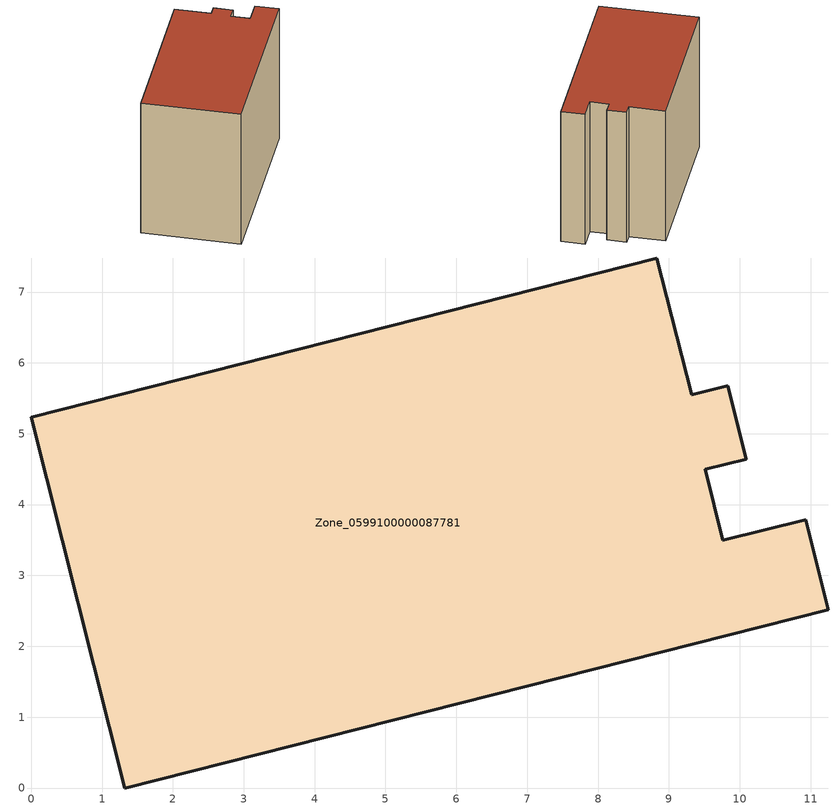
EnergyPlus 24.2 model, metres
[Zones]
Zone_0599100000087781
 floor ground (C_G): 9.32,5.55 9.83,5.68 10.09,4.64 9.51,4.5 9.76,3.5 10.93,3.79 11.25,2.52 1.32,0 0,5.23 8.83,7.48 z0
 wall outside (C_F): 1.32,0 11.25,2.52 10.93,3.79 9.76,3.5 9.51,4.5 10.09,4.64 9.83,5.68 9.32,5.55 8.83,7.48 0,5.23 1.32,0 z0:8.17
 roof outside (C_R): 8.83,7.48 0,5.23 1.32,0 11.25,2.52 10.93,3.79 9.76,3.5 9.51,4.5 10.09,4.64 9.83,5.68 9.32,5.55 z8.17
[BUILDING]
Pand.0599100000087781: North Axis=0; Terrain=City; Loads Convergence Tolerance Value=0.04; Temperature Convergence Tolerance Value=0.4; Solar Distribution=FullExterior; Maximum Number of Warmup Days=25; Minimum Number of Warmup Days=1
[Site:Location]
Rotterdam.The.Hague.AP_ZH_NLD Design_Conditions: Latitude=51.96; Longitude=4.45; Time Zone=1; Elevation=-4.5
[SITE:GROUNDTEMPERATURE:BUILDINGSURFACE]
18, 18, 18, 18, 18, 18, 18, 18, 18, 18, 18, 18
[MATERIAL] Thermal Absorptance=0.9; Solar Absorptance=0.7; Visible Absorptance=0.7
Name | Roughness | Thickness | Conductivity | Density | Specific Heat
G.TI.1975-1991 | MediumSmooth | 0.15 | 0.288461 | 540 | 1210
F.TI.1975-1991 | Rough | 0.3 | 0.230769 | 1920 | 840
R.TI.1975-1991 | MediumRough | 0.2 | 0.153846 | 1500 | 1000
[CONSTRUCTION]
C_G: G.TI.1975-1991
C_F: F.TI.1975-1991
C_R: R.TI.1975-1991
[ZONE]
Zone_0599100000087781: Type=1; Multiplier=1; Ceiling Height=Autocalculate; Volume=Autocalculate; Floor Area=autocalculate; Part of Total Floor Area=Yes
[ZONEINFILTRATION:DESIGNFLOWRATE]
Infil_Zone_0599100000087781: Zone or ZoneList or Space or SpaceList=Zone_0599100000087781; Schedule=AlwaysOn; Design Flow Rate Calculation Method=Flow/Area; Flow Rate per Floor Area=0.003; Constant Term Coefficient=1; Temperature Term Coefficient=0; Velocity Term Coefficient=0; Velocity Squared Term Coefficient=0
[HVACTEMPLATE:ZONE:IDEALLOADSAIRSYSTEM]
Zone_0599100000087781: Maximum Heating Supply Air Temperature=50; Minimum Cooling Supply Air Temperature=13; Maximum Heating Supply Air Humidity Ratio=0.0156; Minimum Cooling Supply Air Humidity Ratio=0.0077; Heating Limit=NoLimit; Cooling Limit=NoLimit; Dehumidification Control Type=ConstantSensibleHeatRatio; Cooling Sensible Heat Ratio=0.7; Dehumidification Setpoint=60; Humidification Control Type=None; Humidification Setpoint=30; Outdoor Air Method=None; Outdoor Air Flow Rate per Person=0.00944; Outdoor Air Flow Rate per Zone Floor Area=0; Outdoor Air Flow Rate per Zone=0; Demand Controlled Ventilation Type=None; Outdoor Air Economizer Type=NoEconomizer; Heat Recovery Type=None; Sensible Heat Recovery Effectiveness=0.7; Latent Heat Recovery Effectiveness=0.65
[ZONECONTROL:THERMOSTAT]
ThermostatControl_Zone_0599100000087781: Zone or ZoneList=Zone_0599100000087781; Control Type Schedule=DualSetpointControlType; Control 1=Thermostat_Zone_0599100000087781; Temperature Difference Between Cutout And Setpoint=0
[THERMOSTATSETPOINT:DUALSETPOINT]
Thermostat_Zone_0599100000087781: Heating Setpoint Temperature Schedule=HeatingSetpoint_Zone_0599100000087781; Cooling Setpoint Temperature Schedule=CoolingSetpoint_Zone_0599100000087781
[SCHEDULE:COMPACT]
HeatingSetpoint_Zone_0599100000087781: Through: 12/31, For: AllDays, Until: 24:00, 21
CoolingSetpoint_Zone_0599100000087781: Through: 12/31, For: AllDays, Until: 24:00, 24
DualSetpointControlType: Through: 12/31, For: AllDays, Until: 24:00, 4
AlwaysOn: Through: 12/31, For: AllDays, Until: 24:00, 1
